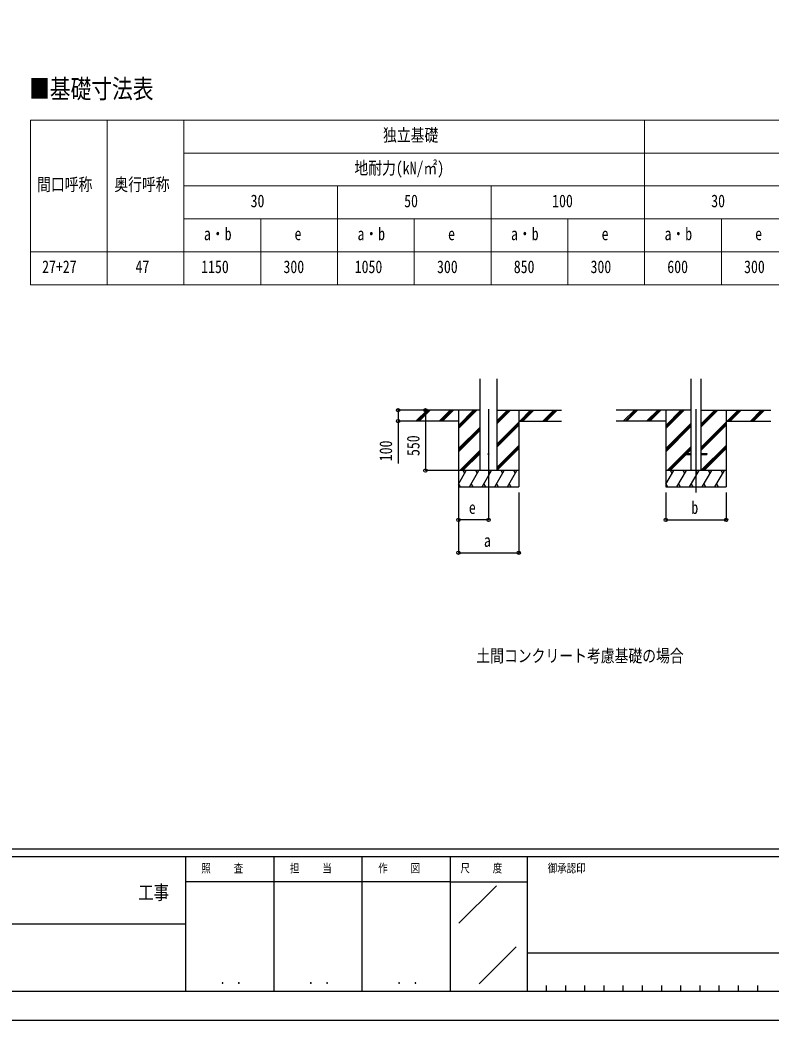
# Model space of a CAD drawing. Units: millimetres, scale not verified. Extents: x -14718 to 14718, y -10397 to 10401.
# Drawn here: x 3024 to 9872, y -10389 to -1276 of the extents above; entities that cross this region are included whole.
import ezdxf
from ezdxf.enums import TextEntityAlignment as Align

# ---------------------------------------------------------------- set-up
doc = ezdxf.new("R2010")
doc.units = ezdxf.units.MM
doc.header["$LTSCALE"] = 50
doc.layers.add('0-1_TABLE1', color=7, linetype='Continuous', lineweight=18)
for name, color, linetype in [('0-2_USER1', 3, 'Continuous'), ('0-3_YKK_12', 2, 'Continuous'), ('0-4_YKK_13', 4, 'Continuous'), ('0-5_YKK_A1', 4, 'Continuous'), ('0-6_YKK_D', 6, 'Continuous'), ('0-7_YKK_ZWAK', 7, 'Continuous')]:
    doc.layers.add(name, color=color, linetype=linetype)
doc.styles.add('ＭＳ ゴシック', font='')
doc.styles.get('ＭＳ ゴシック').set_extended_font_data('MS Gothic')

msp = doc.modelspace()

# ---------------------------------------------------------------- linework, layer by layer
at = {"layer": '0-1_TABLE1'}
for p, q in [((3119.57, -2188.35), (12919.57, -2188.35)), ((3119.57, -2188.35), (3119.57, -3688.35)), ((3819.57, -2188.35), (3819.57, -3688.35)), ((4519.57, -2188.35), (4519.57, -3688.35)), ((8719.57, -2188.35), (8719.57, -3688.35)), ((4519.57, -2488.35), (12919.57, -2488.35)), ((4519.57, -2788.35), (12919.57, -2788.35)), ((5919.57, -2788.35), (5919.57, -3688.35)), ((7319.57, -2788.35), (7319.57, -3688.35)), ((4519.57, -3088.35), (12919.57, -3088.35)), ((9419.57, -3088.35), (9419.57, -3688.35))]:
    msp.add_line(p, q, dxfattribs=at)
for points in [[(5219.57, -3088.35), (5219.57, -3388.35), (5219.57, -3688.35)], [(6619.57, -3088.35), (6619.57, -3388.35), (6619.57, -3688.35)], [(8019.57, -3088.35), (8019.57, -3388.35), (8019.57, -3688.35)], [(3119.57, -3388.35), (4519.57, -3388.35), (12919.57, -3388.35)], [(3119.57, -3688.35), (7319.57, -3688.35), (8019.57, -3688.35), (12919.57, -3688.35)]]:
    msp.add_lwpolyline(points, dxfattribs=at)
at = {"layer": '0-3_YKK_12'}
for p, q in [((7296.57, -4822.39), (7296.57, -5581.6)), ((9187.57, -4822.39), (9187.57, -5581.6))]:
    msp.add_line(p, q, dxfattribs=at)
at = {"layer": '0-4_YKK_13'}
for p, q in [((9087.57, -5227.1), (9087.57, -5236.1)), ((9087.57, -5227.1), (9142.37, -5227.1)), ((9087.57, -5236.1), (9142.37, -5236.1)), ((9232.77, -5227.1), (9287.57, -5227.1)), ((9232.77, -5236.1), (9287.57, -5236.1)), ((9287.57, -5227.1), (9287.57, -5236.1))]:
    msp.add_line(p, q, dxfattribs=at)
msp.add_circle((7296.57, -5231.6), 5, dxfattribs=at)
at = {"layer": '0-5_YKK_A1'}
for p, q in [((7218.82, -5381.6), (7218.82, -4546.25)), ((7374.32, -5381.6), (7374.32, -4546.25)), ((9142.37, -4546.25), (9142.37, -5381.6)), ((9232.77, -4546.25), (9232.77, -5381.6)), ((7218.82, -4831.6), (6570.62, -4831.6)), ((6637.3, -4930.2), (6735.9, -4831.6)), ((6650.04, -4931.6), (6750.04, -4831.6)), ((6664.19, -4931.6), (6764.19, -4831.6)), ((6849.44, -4930.2), (6948.03, -4831.6)), ((6862.18, -4931.6), (6962.18, -4831.6)), ((6876.32, -4931.6), (6976.32, -4831.6)), ((7021.57, -4831.6), (7021.57, -5531.6)), ((7021.57, -4998.48), (7188.45, -4831.6)), ((7021.57, -4984.34), (7174.31, -4831.6)), ((7021.57, -4970.2), (7160.17, -4831.6)), ((7374.32, -4954.1), (7496.82, -4831.6)), ((7374.32, -4939.96), (7482.68, -4831.6)), ((7374.32, -4925.81), (7468.53, -4831.6)), ((7374.32, -4831.6), (7962.19, -4831.6)), ((7571.57, -4831.6), (7571.57, -5531.6)), ((7580.67, -4931.6), (7680.67, -4831.6)), ((7594.81, -4931.6), (7694.81, -4831.6)), ((7608.95, -4931.6), (7708.95, -4831.6)), ((7792.8, -4931.6), (7892.8, -4831.6)), ((7806.94, -4931.6), (7906.94, -4831.6)), ((7821.08, -4931.6), (7921.08, -4831.6)), ((9142.37, -4831.6), (8461.62, -4831.6)), ((8528.3, -4930.2), (8626.9, -4831.6)), ((8541.04, -4931.6), (8641.04, -4831.6)), ((8555.19, -4931.6), (8655.19, -4831.6)), ((8740.44, -4930.2), (8839.03, -4831.6)), ((8753.18, -4931.6), (8853.18, -4831.6)), ((8767.32, -4931.6), (8867.32, -4831.6)), ((8912.57, -4831.6), (8912.57, -5531.6)), ((8912.57, -4998.48), (9079.45, -4831.6)), ((8912.57, -4984.34), (9065.31, -4831.6)), ((8912.57, -4970.2), (9051.17, -4831.6)), ((9232.77, -4986.65), (9387.82, -4831.6)), ((9232.77, -4972.51), (9373.68, -4831.6)), ((9232.77, -4958.36), (9359.53, -4831.6)), ((9232.77, -4831.6), (9870.78, -4831.6)), ((9462.57, -4831.6), (9462.57, -5531.6)), ((9471.67, -4931.6), (9571.67, -4831.6)), ((9485.81, -4931.6), (9585.81, -4831.6)), ((9499.95, -4931.6), (9599.95, -4831.6)), ((9683.8, -4931.6), (9783.8, -4831.6)), ((9697.94, -4931.6), (9797.94, -4831.6)), ((9712.08, -4931.6), (9812.08, -4831.6)), ((7021.57, -4931.6), (6570.62, -4931.6)), ((7021.57, -5182.33), (7218.82, -4985.08)), ((7021.57, -5196.47), (7218.82, -4999.22)), ((7374.32, -5137.94), (7571.57, -4940.7)), ((7374.32, -5152.09), (7571.57, -4954.84)), ((7374.32, -5166.23), (7571.57, -4968.98)), ((7571.57, -4931.6), (7962.19, -4931.6)), ((8912.57, -4931.6), (8461.62, -4931.6)), ((8912.57, -5182.33), (9142.37, -4952.53)), ((8912.57, -5196.47), (9142.37, -4966.67)), ((8912.57, -5210.61), (9142.37, -4980.81)), ((9232.77, -5170.49), (9462.57, -4940.7)), ((9232.77, -5184.64), (9462.57, -4954.84)), ((9232.77, -5198.78), (9462.57, -4968.98)), ((9462.57, -4931.6), (9870.78, -4931.6)), ((7021.57, -5210.61), (7218.82, -5013.36)), ((7374.32, -5350.07), (7571.57, -5152.83)), ((7374.32, -5364.22), (7571.57, -5166.97)), ((7374.32, -5378.36), (7571.57, -5181.11)), ((8925.43, -5381.6), (9142.37, -5164.66)), ((9094.07, -5227.1), (9142.37, -5178.8)), ((9108.21, -5227.1), (9142.37, -5192.94)), ((9233.79, -5381.6), (9462.57, -5152.83)), ((9247.94, -5381.6), (9462.57, -5166.97)), ((9262.08, -5381.6), (9462.57, -5181.11)), ((7034.43, -5381.6), (7218.82, -5197.21)), ((7048.57, -5381.6), (7218.82, -5211.35)), ((7062.71, -5381.6), (7218.82, -5225.49)), ((8939.57, -5381.6), (9087.57, -5233.6)), ((8953.71, -5381.6), (9099.21, -5236.1)), ((7571.57, -5381.6), (7021.57, -5381.6)), ((7021.57, -5507.05), (7094, -5381.6)), ((7079, -5407.58), (7064, -5381.6)), ((7122.87, -5531.6), (7209.47, -5381.6)), ((7194.47, -5407.58), (7179.47, -5381.6)), ((7238.34, -5531.6), (7324.94, -5381.6)), ((7309.94, -5407.58), (7294.94, -5381.6)), ((7353.81, -5531.6), (7440.41, -5381.6)), ((7425.41, -5407.58), (7410.41, -5381.6)), ((7469.28, -5531.6), (7555.88, -5381.6)), ((7540.88, -5407.58), (7525.88, -5381.6)), ((9462.57, -5381.6), (8912.57, -5381.6)), ((8912.57, -5507.05), (8985, -5381.6)), ((8970, -5407.58), (8955, -5381.6)), ((9013.87, -5531.6), (9100.47, -5381.6)), ((9085.47, -5407.58), (9070.47, -5381.6)), ((9129.34, -5531.6), (9215.94, -5381.6)), ((9200.94, -5407.58), (9185.94, -5381.6)), ((9244.81, -5531.6), (9331.41, -5381.6)), ((9316.41, -5407.58), (9301.41, -5381.6)), ((9360.28, -5531.6), (9446.88, -5381.6)), ((9431.88, -5407.58), (9416.88, -5381.6)), ((7021.57, -5531.6), (7571.57, -5531.6)), ((7022.39, -5505.62), (7037.39, -5531.6)), ((7137.86, -5505.62), (7152.86, -5531.6)), ((7253.33, -5505.62), (7268.33, -5531.6)), ((7368.81, -5505.62), (7383.81, -5531.6)), ((7484.27, -5505.62), (7499.27, -5531.6)), ((8912.57, -5531.6), (9462.57, -5531.6)), ((8913.39, -5505.62), (8928.39, -5531.6)), ((9028.86, -5505.62), (9043.86, -5531.6)), ((9144.33, -5505.62), (9159.33, -5531.6)), ((9259.81, -5505.62), (9274.81, -5531.6)), ((9375.27, -5505.62), (9390.27, -5531.6))]:
    msp.add_line(p, q, dxfattribs=at)
at = {"layer": '0-6_YKK_D'}
for p, q in [((6636.23, -4831.6), (6470.57, -4831.6)), ((6795.51, -4831.6), (6720.57, -4831.6)), ((6721.57, -4831.6), (6721.57, -5381.6)), ((6636.23, -4931.6), (6470.57, -4931.6)), ((7020.57, -5381.6), (6720.57, -5381.6)), ((7021.57, -5532.6), (7021.57, -5832.6)), ((7021.57, -5581.6), (7021.57, -6132.6)), ((7296.57, -5582.6), (7296.57, -5832.6)), ((7571.57, -5581.6), (7571.57, -6132.6)), ((8912.57, -5581.6), (8912.57, -5832.6)), ((9462.57, -5581.6), (9462.57, -5832.6)), ((7296.57, -5831.6), (7021.57, -5831.6)), ((8912.57, -5831.6), (9462.57, -5831.6)), ((7021.57, -6131.6), (7571.57, -6131.6))]:
    msp.add_line(p, q, dxfattribs=at)
msp.add_lwpolyline([(6471.57, -4831.6), (6471.57, -4931.6), (6471.57, -5316.7)], dxfattribs=at)
for centre in [(6471.57, -4831.6), (6721.57, -4831.6), (6471.57, -4931.6), (6721.57, -5381.6), (7021.57, -5831.6), (7296.57, -5831.6), (8912.57, -5831.6), (9462.57, -5831.6), (7021.57, -6131.6), (7571.57, -6131.6)]:
    msp.add_circle(centre, 14.88, dxfattribs=at)
at = {"layer": '0-7_YKK_ZWAK'}
for p, q in [((13632.57, -8831.6), (-13667.43, -8831.6)), ((4532.57, -8901.6), (-17.43, -8901.6)), ((5337.57, -8901.6), (5337.57, -10126.6)), ((6142.57, -8901.6), (6142.57, -10126.6)), ((6947.57, -8901.6), (6947.57, -10126.6)), ((7647.57, -8901.6), (6947.57, -8901.6)), ((11261.32, -8901.6), (7647.57, -8901.6)), ((7647.57, -8901.6), (7647.57, -10126.6)), ((6947.57, -9129.1), (4532.57, -9129.1)), ((6947.57, -9129.1), (7647.57, -9129.1)), ((7024.87, -9508.12), (7367.63, -9165.35)), ((-17.43, -9514.1), (4532.57, -9514.1)), ((7212.35, -10060.06), (7549.12, -9723.29)), ((7647.57, -9776.6), (11261.32, -9776.6)), ((7822.57, -10074.1), (7822.57, -10126.6)), ((7997.57, -10074.1), (7997.57, -10126.6)), ((8172.57, -10074.1), (8172.57, -10126.6)), ((8347.57, -10074.1), (8347.57, -10126.6)), ((8522.57, -10074.1), (8522.57, -10126.6)), ((8697.57, -10074.1), (8697.57, -10126.6)), ((8872.57, -10074.1), (8872.57, -10126.6)), ((9047.57, -10074.1), (9047.57, -10126.6)), ((9222.57, -10074.1), (9222.57, -10126.6)), ((9397.57, -10074.1), (9397.57, -10126.6)), ((9572.57, -10074.1), (9572.57, -10126.6)), ((9747.57, -10074.1), (9747.57, -10126.6)), ((-17.43, -10126.6), (4532.57, -10126.6)), ((4532.57, -10126.6), (6947.57, -10126.6)), ((6947.57, -10126.6), (7647.57, -10126.6)), ((7647.57, -10126.6), (11261.32, -10126.6))]:
    msp.add_line(p, q, dxfattribs=at)
msp.add_lwpolyline([(-14717.5, -10389.1), (14717.5, -10389.1), (14717.5, 10400.9), (-14717.5, 10400.9)], close=True, dxfattribs=at)
msp.add_lwpolyline([(6947.57, -8901.6), (4532.57, -8901.6), (4532.57, -10126.6)], dxfattribs=at)

# ---------------------------------------------------------------- texts
at = {"layer": '0-1_TABLE1', "style": 'ＭＳ ゴシック', "width": 0.8}
for s, p in [('独立基礎', (6333.97, -2417.1)), ('地耐力(kN/㎡)', (6073.57, -2717.1)), ('間口呼称', (3179.77, -2867.1)), ('奥行呼称', (3883.97, -2867.1)), ('30', (5127.17, -3017.1)), ('50', (6527.17, -3017.1)), ('100', (7876.77, -3017.1)), ('30', (9327.17, -3017.1)), ('a・b', (4701.57, -3317.1)), ('a・b', (6101.57, -3317.1)), ('a・b', (7501.57, -3317.1)), ('a・b', (8901.57, -3317.1)), ('e', (5527.57, -3317.1)), ('e', (6927.57, -3317.1)), ('e', (8327.57, -3317.1)), ('e', (9727.57, -3317.1)), ('27+27', (3225.97, -3617.1)), ('47', (4077.17, -3617.1)), ('1150', (4676.37, -3617.1)), ('300', (5426.77, -3617.1)), ('1050', (6076.37, -3617.1)), ('300', (6826.77, -3617.1)), ('850', (7526.77, -3617.1)), ('300', (8226.77, -3617.1)), ('600', (8926.77, -3617.1)), ('300', (9626.77, -3617.1))]:
    msp.add_text(s, height=115.5, dxfattribs=at).set_placement(p, align=Align.BOTTOM_LEFT)
at = {"layer": '0-2_USER1', "style": 'ＭＳ ゴシック', "width": 0.8}
for s, height, p in [('■基礎寸法表', 173.2, (3107.29, -2041.4)), ('土間コンクリート考慮基礎の場合', 115.5, (7185.5, -7162.6))]:
    msp.add_text(s, height=height, dxfattribs=at).set_placement(p, align=Align.BOTTOM_LEFT)
at = {"layer": '0-6_YKK_D', "style": 'ＭＳ ゴシック', "width": 0.8}
for s, p in [('550', (6701.57, -5249.4)), ('100', (6451.57, -5296.7))]:
    msp.add_text(s, height=115.5, rotation=90, dxfattribs=at).set_placement(p, align=Align.BOTTOM_LEFT)
for s, p in [('e', (7117.07, -5811.6)), ('b', (9145.57, -5811.6)), ('a', (7254.57, -6111.6))]:
    msp.add_text(s, height=115.5, dxfattribs=at).set_placement(p, align=Align.BOTTOM_LEFT)
at = {"layer": '0-7_YKK_ZWAK', "style": 'ＭＳ ゴシック', "width": 0.8}
for s, height, p in [('照     査', 76.98, (4677.47, -9067.85)), ('担     当', 76.98, (5485.27, -9067.85)), ('作     図', 76.98, (6290.27, -9067.85)), ('尺     度', 76.98, (7039.97, -9067.85)), ('御承認印', 76.98, (7836.98, -9067.85)), ('工事', 128.3, (4103.17, -9330.23)), ('． ．', 90.71, (4847.5, -10089.33)), ('． ．', 90.71, (5652.5, -10089.33)), ('． ．', 90.71, (6457.5, -10089.33))]:
    msp.add_text(s, height=height, dxfattribs=at).set_placement(p, align=Align.BOTTOM_LEFT)

doc.saveas('drawing.dxf')
